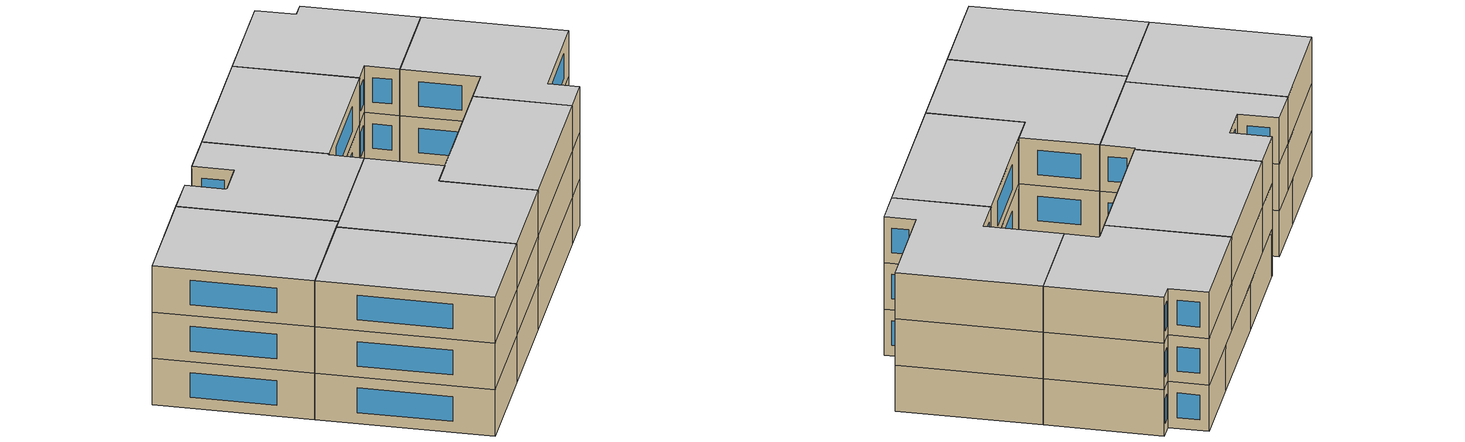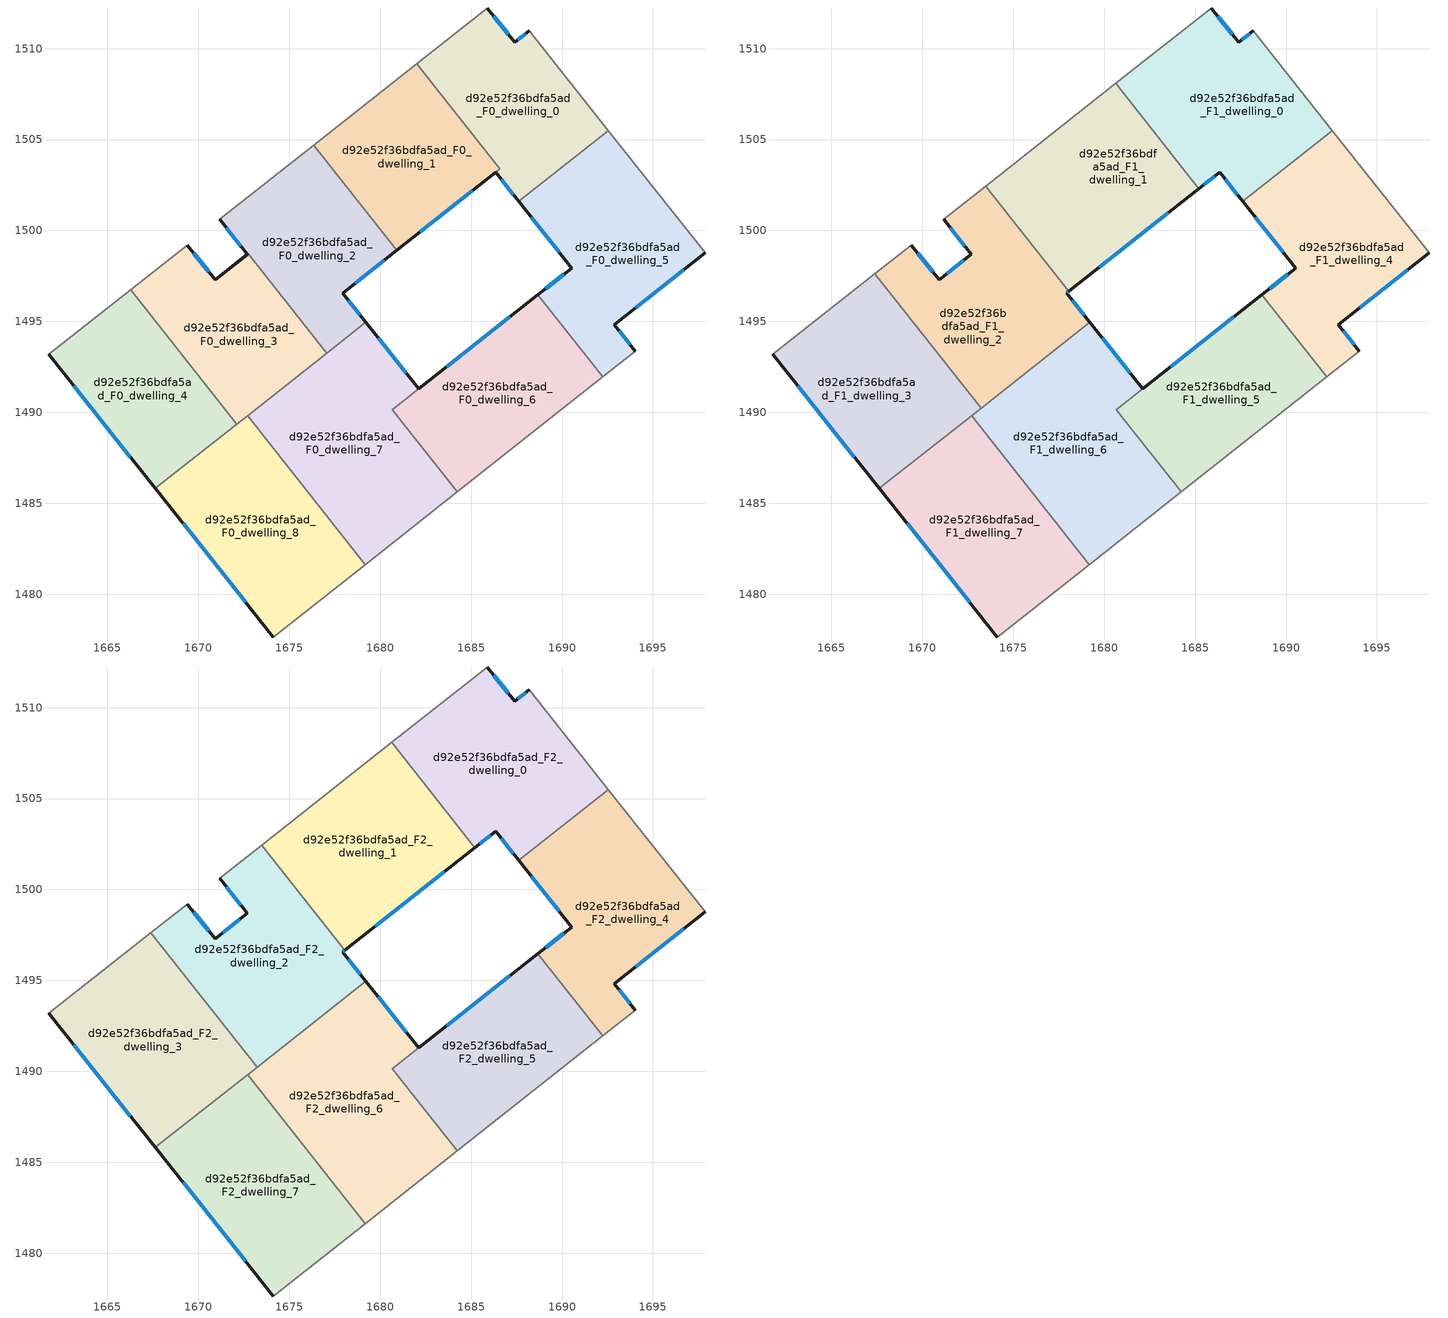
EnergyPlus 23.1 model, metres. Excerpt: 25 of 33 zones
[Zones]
d92e52f36bdfa5ad_F0_dwelling_0
 floor ground (EU_floor_Construction): 1688.19,1510.97 1692.55,1505.48 1687.62,1501.59 1686.34,1503.2 1686.58,1503.39 1682.01,1509.17 1685.89,1512.23 1687.39,1510.34 z0
 wall outside (EU_wall_Construction): 1688.19,1510.97 1687.39,1510.34 1685.89,1512.23 / 1686.34,1503.2 1687.62,1501.59 z0:3
 wall adiabatic (EU_wall_Construction): 1685.89,1512.23 1682.01,1509.17 / 1692.55,1505.48 1688.19,1510.97 z0:3
 wall to d92e52f36bdfa5ad_F0_dwelling_5 (EU_wall_Construction): 1687.62,1501.59 1692.55,1505.48 z0:3
 wall to d92e52f36bdfa5ad_F0_dwelling_1 (EU_wall_Construction): 1682.01,1509.17 1686.58,1503.39 1686.34,1503.2 z0:3
 window (EU_Window_Construction): 1687.04,1510.78 1686.24,1511.79 / 1688,1510.83 1687.57,1510.49 / 1686.64,1502.82 1687.32,1501.97 z0.7:2.3
d92e52f36bdfa5ad_F0_dwelling_1
 floor ground (EU_floor_Construction): 1682.01,1509.17 1686.58,1503.39 1680.91,1498.91 1676.34,1504.7 z0
 wall outside (EU_wall_Construction): 1680.91,1498.91 1686.34,1503.2 z0:3
 wall to d92e52f36bdfa5ad_F0_dwelling_2 (EU_wall_Construction): 1676.34,1504.7 1680.91,1498.91 z0:3
 wall adiabatic (EU_wall_Construction): 1682.01,1509.17 1676.34,1504.7 z0:3
 window (EU_Window_Construction): 1682.19,1499.92 1685.07,1502.19 z0.7:2.3
d92e52f36bdfa5ad_F0_dwelling_2
 floor ground (EU_floor_Construction): 1676.34,1504.7 1680.91,1498.91 1677.93,1496.55 1679.21,1494.95 1677.05,1493.25 1672.74,1498.71 1672.69,1498.68 1671.17,1500.61 1671.21,1500.65 z0
 wall outside (EU_wall_Construction): 1671.17,1500.61 1672.7,1498.68 / 1679.21,1494.95 1677.93,1496.55 1680.91,1498.91 z0:3
 wall adiabatic (EU_wall_Construction): 1676.34,1504.7 1671.21,1500.65 1671.17,1500.61 z0:3
 wall to d92e52f36bdfa5ad_F0_dwelling_3 (EU_wall_Construction): 1672.7,1498.68 1672.74,1498.71 1677.05,1493.25 z0:3
 wall to d92e52f36bdfa5ad_F0_dwelling_7 (EU_wall_Construction): 1677.05,1493.25 1679.21,1494.95 z0:3
 window (EU_Window_Construction): 1671.53,1500.16 1672.34,1499.14 / 1678.63,1497.1 1680.21,1498.35 / 1678.91,1495.33 1678.23,1496.17 z0.7:2.3
d92e52f36bdfa5ad_F0_dwelling_3
 floor ground (EU_floor_Construction): 1672.74,1498.71 1677.05,1493.25 1672.1,1489.34 1666.27,1496.73 1669.39,1499.2 1670.92,1497.28 1672.7,1498.68 z0
 wall outside (EU_wall_Construction): 1670.92,1497.28 1669.39,1499.2 z0:3; 1672.7,1498.68,3 1672.7,1498.68,2.73 1672.7,1498.68,0 1670.92,1497.28,0 1670.92,1497.28,3
 wall adiabatic (EU_wall_Construction): 1669.39,1499.2 1666.27,1496.73 z0:3
 wall to d92e52f36bdfa5ad_F0_dwelling_4 (EU_wall_Construction): 1666.27,1496.73 1672.1,1489.34 z0:3
 wall to d92e52f36bdfa5ad_F0_dwelling_8 (EU_wall_Construction): 1672.1,1489.34 1672.71,1489.82 z0:3
 wall to d92e52f36bdfa5ad_F0_dwelling_7 (EU_wall_Construction): 1672.71,1489.82 1677.05,1493.25 z0:3
 window (EU_Window_Construction): 1670.56,1497.73 1669.75,1498.75 z0.7:2.3
d92e52f36bdfa5ad_F0_dwelling_4
 floor ground (EU_floor_Construction): 1666.27,1496.73 1672.1,1489.34 1667.63,1485.81 1661.77,1493.18 z0
 wall outside (EU_wall_Construction): 1661.77,1493.18 1667.63,1485.81 z0:3
 wall adiabatic (EU_wall_Construction): 1666.27,1496.73 1661.77,1493.18 z0:3
 wall to d92e52f36bdfa5ad_F0_dwelling_8 (EU_wall_Construction): 1667.63,1485.81 1672.1,1489.34 z0:3
 window (EU_Window_Construction): 1663.15,1491.45 1666.26,1487.54 z0.7:2.3
d92e52f36bdfa5ad_F0_dwelling_5
 floor ground (EU_floor_Construction): 1692.55,1505.48 1697.88,1498.78 1692.87,1494.82 1694.03,1493.36 1692.24,1491.94 1688.67,1496.46 1690.53,1497.93 1687.62,1501.59 z0
 wall outside (EU_wall_Construction): 1687.62,1501.59 1690.53,1497.93 1688.67,1496.46 / 1694.03,1493.36 1692.87,1494.82 1697.88,1498.78 z0:3
 wall to d92e52f36bdfa5ad_F0_dwelling_6 (EU_wall_Construction): 1688.67,1496.46 1692.24,1491.94 z0:3
 wall adiabatic (EU_wall_Construction): 1697.88,1498.78 1692.55,1505.48 / 1692.24,1491.94 1694.03,1493.36 z0:3
 window (EU_Window_Construction): 1690.09,1497.58 1689.11,1496.8 / 1688.3,1500.73 1689.85,1498.79 / 1694.05,1495.75 1696.7,1497.85 / 1693.76,1493.7 1693.14,1494.48 z0.7:2.3
d92e52f36bdfa5ad_F0_dwelling_6
 floor ground (EU_floor_Construction): 1688.67,1496.46 1692.24,1491.94 1684.24,1485.62 1680.67,1490.14 z0
 wall outside (EU_wall_Construction): 1688.67,1496.46 1682.12,1491.29 z0:3
 wall adiabatic (EU_wall_Construction): 1684.24,1485.62 1692.24,1491.94 z0:3
 wall to d92e52f36bdfa5ad_F0_dwelling_7 (EU_wall_Construction): 1682.12,1491.29 1680.67,1490.14 1684.24,1485.62 z0:3
 window (EU_Window_Construction): 1687.13,1495.25 1683.66,1492.5 z0.7:2.3
d92e52f36bdfa5ad_F0_dwelling_7
 floor ground (EU_floor_Construction): 1682.12,1491.29 1680.67,1490.14 1684.24,1485.62 1679.17,1481.63 1672.71,1489.82 1679.21,1494.95 z0
 wall outside (EU_wall_Construction): 1682.12,1491.29 1679.21,1494.95 z0:3
 wall adiabatic (EU_wall_Construction): 1679.17,1481.63 1684.24,1485.62 z0:3
 wall to d92e52f36bdfa5ad_F0_dwelling_8 (EU_wall_Construction): 1672.71,1489.82 1679.17,1481.63 z0:3
 window (EU_Window_Construction): 1681.44,1492.15 1679.89,1494.09 z0.7:2.3
d92e52f36bdfa5ad_F0_dwelling_8
 floor ground (EU_floor_Construction): 1672.71,1489.82 1679.17,1481.63 1674.13,1477.64 1667.63,1485.81 z0
 wall outside (EU_wall_Construction): 1667.63,1485.81 1674.13,1477.64 z0:3
 wall adiabatic (EU_wall_Construction): 1674.13,1477.64 1679.17,1481.63 z0:3
 window (EU_Window_Construction): 1669.16,1483.89 1672.6,1479.56 z0.7:2.3
d92e52f36bdfa5ad_F1_dwelling_0
 floor to d92e52f36bdfa5ad_F0_dwelling_0 (EU_floor_Construction): 1688.19,1510.97 1692.55,1505.48 1687.62,1501.59 1686.34,1503.2 1686.58,1503.39 1682.01,1509.17 1685.89,1512.23 1687.39,1510.34 z3
 floor to d92e52f36bdfa5ad_F0_dwelling_1 (EU_floor_Construction): 1682.01,1509.17 1686.58,1503.39 1685.21,1502.3 1680.64,1508.09 z3
 wall outside (EU_wall_Construction): 1685.21,1502.3 1686.34,1503.2 1687.62,1501.59 / 1688.19,1510.97 1687.39,1510.34 1685.89,1512.23 z3:6
 wall adiabatic (EU_wall_Construction): 1692.55,1505.48 1688.19,1510.97 / 1685.89,1512.23 1680.64,1508.09 z3:6
 wall to d92e52f36bdfa5ad_F1_dwelling_4 (EU_wall_Construction): 1687.62,1501.59 1692.55,1505.48 z3:6
 wall to d92e52f36bdfa5ad_F1_dwelling_1 (EU_wall_Construction): 1680.64,1508.09 1685.21,1502.3 z3:6
 window (EU_Window_Construction): 1686.64,1502.82 1687.32,1501.97 / 1685.47,1502.52 1686.08,1502.99 / 1687.04,1510.78 1686.24,1511.79 / 1688,1510.83 1687.57,1510.49 z3.7:5.3
d92e52f36bdfa5ad_F1_dwelling_1
 floor to d92e52f36bdfa5ad_F0_dwelling_1 (EU_floor_Construction): 1680.64,1508.09 1685.21,1502.3 1680.91,1498.91 1676.34,1504.7 z3
 floor to d92e52f36bdfa5ad_F0_dwelling_2 (EU_floor_Construction): 1676.34,1504.7 1680.91,1498.91 1678.05,1496.64 1673.48,1502.43 z3
 wall outside (EU_wall_Construction): 1678.05,1496.64 1685.21,1502.3 z3:6
 wall to d92e52f36bdfa5ad_F1_dwelling_2 (EU_wall_Construction): 1673.48,1502.43 1678.05,1496.64 z3:6
 wall adiabatic (EU_wall_Construction): 1680.64,1508.09 1673.48,1502.43 z3:6
 window (EU_Window_Construction): 1679.73,1497.97 1683.53,1500.98 z3.7:5.3
d92e52f36bdfa5ad_F1_dwelling_2
 floor to d92e52f36bdfa5ad_F0_dwelling_2 (EU_floor_Construction): 1673.48,1502.43 1678.05,1496.64 1677.93,1496.55 1679.21,1494.95 1677.05,1493.25 1672.74,1498.71 1672.7,1498.68 1671.17,1500.61 z3
 floor to d92e52f36bdfa5ad_F0_dwelling_3 (EU_floor_Construction): 1672.74,1498.71 1677.05,1493.25 1673.23,1490.23 1667.39,1497.62 1669.39,1499.2 1670.92,1497.28 1672.7,1498.68 z3
 wall outside (EU_wall_Construction): 1679.21,1494.95 1677.93,1496.55 1678.05,1496.64 / 1671.17,1500.61 1672.7,1498.68 1670.92,1497.28 1669.39,1499.2 z3:6
 wall to d92e52f36bdfa5ad_F1_dwelling_3 (EU_wall_Construction): 1667.39,1497.62 1673.23,1490.23 z3:6
 wall adiabatic (EU_wall_Construction): 1669.39,1499.2 1667.39,1497.62 / 1673.48,1502.43 1671.17,1500.61 z3:6
 wall to d92e52f36bdfa5ad_F1_dwelling_6 (EU_wall_Construction): 1673.23,1490.23 1679.21,1494.95 z3:6
 window (EU_Window_Construction): 1677.96,1496.57 1678.02,1496.62 / 1678.91,1495.33 1678.23,1496.17 / 1670.56,1497.73 1669.75,1498.75 / 1672.28,1498.35 1671.34,1497.61 / 1671.53,1500.16 1672.34,1499.14 z3.7:5.3
d92e52f36bdfa5ad_F1_dwelling_3
 floor to d92e52f36bdfa5ad_F0_dwelling_3 (EU_floor_Construction): 1667.39,1497.62 1673.23,1490.23 1672.1,1489.34 1666.27,1496.73 z3
 floor to d92e52f36bdfa5ad_F0_dwelling_4 (EU_floor_Construction): 1666.27,1496.73 1672.1,1489.34 1667.63,1485.81 1661.77,1493.18 z3
 wall outside (EU_wall_Construction): 1661.77,1493.18 1667.63,1485.81 z3:6
 wall adiabatic (EU_wall_Construction): 1667.39,1497.62 1661.77,1493.18 z3:6
 wall to d92e52f36bdfa5ad_F1_dwelling_7 (EU_wall_Construction): 1667.63,1485.81 1672.71,1489.82 z3:6
 wall to d92e52f36bdfa5ad_F1_dwelling_6 (EU_wall_Construction): 1672.71,1489.82 1673.23,1490.23 z3:6
 window (EU_Window_Construction): 1663.15,1491.45 1666.26,1487.54 z3.7:5.3
d92e52f36bdfa5ad_F1_dwelling_4
 floor to d92e52f36bdfa5ad_F0_dwelling_5 (EU_floor_Construction): 1692.55,1505.48 1697.88,1498.78 1692.87,1494.82 1694.03,1493.36 1692.24,1491.94 1688.67,1496.46 1690.53,1497.93 1687.62,1501.59 z3
 wall outside (EU_wall_Construction): 1687.62,1501.59 1690.53,1497.93 1688.67,1496.46 / 1694.03,1493.36 1692.87,1494.82 1697.88,1498.78 z3:6
 wall to d92e52f36bdfa5ad_F1_dwelling_5 (EU_wall_Construction): 1688.67,1496.46 1692.24,1491.94 z3:6
 wall adiabatic (EU_wall_Construction): 1697.88,1498.78 1692.55,1505.48 / 1692.24,1491.94 1694.03,1493.36 z3:6
 window (EU_Window_Construction): 1690.09,1497.58 1689.11,1496.8 / 1688.3,1500.73 1689.85,1498.79 / 1694.05,1495.75 1696.7,1497.85 / 1693.76,1493.7 1693.14,1494.48 z3.7:5.3
d92e52f36bdfa5ad_F1_dwelling_5
 floor to d92e52f36bdfa5ad_F0_dwelling_6 (EU_floor_Construction): 1688.67,1496.46 1692.24,1491.94 1684.24,1485.62 1680.67,1490.14 z3
 wall outside (EU_wall_Construction): 1688.67,1496.46 1682.12,1491.29 z3:6
 wall adiabatic (EU_wall_Construction): 1684.24,1485.62 1692.24,1491.94 z3:6
 wall to d92e52f36bdfa5ad_F1_dwelling_6 (EU_wall_Construction): 1682.12,1491.29 1680.67,1490.14 1684.24,1485.62 z3:6
 window (EU_Window_Construction): 1687.13,1495.25 1683.66,1492.5 z3.7:5.3
d92e52f36bdfa5ad_F1_dwelling_6
 floor to d92e52f36bdfa5ad_F0_dwelling_7 (EU_floor_Construction): 1682.12,1491.29 1680.67,1490.14 1684.24,1485.62 1679.17,1481.63 1672.71,1489.82 1679.21,1494.95 z3
 wall outside (EU_wall_Construction): 1682.12,1491.29 1679.21,1494.95 z3:6
 wall adiabatic (EU_wall_Construction): 1679.17,1481.63 1684.24,1485.62 z3:6
 wall to d92e52f36bdfa5ad_F1_dwelling_7 (EU_wall_Construction): 1672.71,1489.82 1679.17,1481.63 z3:6
 window (EU_Window_Construction): 1681.44,1492.15 1679.89,1494.09 z3.7:5.3
d92e52f36bdfa5ad_F1_dwelling_7
 floor to d92e52f36bdfa5ad_F0_dwelling_8 (EU_floor_Construction): 1672.71,1489.82 1679.17,1481.63 1674.13,1477.64 1667.63,1485.81 z3
 wall outside (EU_wall_Construction): 1667.63,1485.81 1674.13,1477.64 z3:6
 wall adiabatic (EU_wall_Construction): 1674.13,1477.64 1679.17,1481.63 z3:6
 window (EU_Window_Construction): 1669.16,1483.89 1672.6,1479.56 z3.7:5.3
d92e52f36bdfa5ad_F2_dwelling_0
 floor to d92e52f36bdfa5ad_F1_dwelling_0 (EU_floor_Construction): 1688.19,1510.97 1692.55,1505.48 1687.62,1501.59 1686.34,1503.2 1685.21,1502.3 1680.64,1508.09 1685.89,1512.23 1687.39,1510.34 z6
 wall outside (EU_wall_Construction): 1685.21,1502.3 1686.34,1503.2 1687.62,1501.59 / 1688.19,1510.97 1687.39,1510.34 1685.89,1512.23 z6:9
 wall adiabatic (EU_wall_Construction): 1692.55,1505.48 1688.19,1510.97 / 1685.89,1512.23 1680.64,1508.09 z6:9
 wall to d92e52f36bdfa5ad_F2_dwelling_4 (EU_wall_Construction): 1687.62,1501.59 1692.55,1505.48 z6:9
 wall to d92e52f36bdfa5ad_F2_dwelling_1 (EU_wall_Construction): 1680.64,1508.09 1685.21,1502.3 z6:9
 window (EU_Window_Construction): 1686.64,1502.82 1687.32,1501.97 / 1685.47,1502.52 1686.08,1502.99 / 1687.04,1510.78 1686.24,1511.79 / 1688,1510.83 1687.57,1510.49 z6.7:8.3
 ceiling to d92e52f36bdfa5ad_F3_dwelling_0 (EU_floor_Construction): 1692.55,1505.48 1688.19,1510.97 1687.39,1510.34 1685.89,1512.23 1680.64,1508.09 1685.21,1502.3 1686.34,1503.2 1687.62,1501.59 z9
d92e52f36bdfa5ad_F2_dwelling_1
 floor to d92e52f36bdfa5ad_F1_dwelling_1 (EU_floor_Construction): 1680.64,1508.09 1685.21,1502.3 1678.05,1496.64 1673.48,1502.43 z6
 wall outside (EU_wall_Construction): 1678.05,1496.64 1685.21,1502.3 z6:9
 wall to d92e52f36bdfa5ad_F2_dwelling_2 (EU_wall_Construction): 1673.48,1502.43 1678.05,1496.64 z6:9
 wall adiabatic (EU_wall_Construction): 1680.64,1508.09 1673.48,1502.43 z6:9
 window (EU_Window_Construction): 1679.73,1497.97 1683.53,1500.98 z6.7:8.3
 ceiling to d92e52f36bdfa5ad_F3_dwelling_1 (EU_floor_Construction): 1685.21,1502.3 1680.64,1508.09 1673.48,1502.43 1678.05,1496.64 z9
d92e52f36bdfa5ad_F2_dwelling_2
 floor to d92e52f36bdfa5ad_F1_dwelling_2 (EU_floor_Construction): 1673.48,1502.43 1678.05,1496.64 1677.93,1496.55 1679.21,1494.95 1673.23,1490.23 1667.39,1497.62 1669.39,1499.2 1670.92,1497.28 1672.7,1498.68 1671.17,1500.61 z6
 wall outside (EU_wall_Construction): 1679.21,1494.95 1677.93,1496.55 1678.05,1496.64 / 1671.17,1500.61 1672.7,1498.68 1670.92,1497.28 1669.39,1499.2 z6:9
 wall to d92e52f36bdfa5ad_F2_dwelling_3 (EU_wall_Construction): 1667.39,1497.62 1673.23,1490.23 z6:9
 wall adiabatic (EU_wall_Construction): 1669.39,1499.2 1667.39,1497.62 / 1673.48,1502.43 1671.17,1500.61 z6:9
 wall to d92e52f36bdfa5ad_F2_dwelling_6 (EU_wall_Construction): 1673.23,1490.23 1679.21,1494.95 z6:9
 window (EU_Window_Construction): 1677.96,1496.57 1678.02,1496.62 / 1678.91,1495.33 1678.23,1496.17 / 1670.56,1497.73 1669.75,1498.75 / 1672.28,1498.35 1671.34,1497.61 / 1671.53,1500.16 1672.34,1499.14 z6.7:8.3
 ceiling to d92e52f36bdfa5ad_F3_dwelling_2 (EU_floor_Construction): 1679.21,1494.95 1677.93,1496.55 1678.05,1496.64 1673.48,1502.43 1671.17,1500.61 1672.7,1498.68 1670.92,1497.28 1669.39,1499.2 1667.39,1497.62 1673.23,1490.23 z9
d92e52f36bdfa5ad_F2_dwelling_3
 floor to d92e52f36bdfa5ad_F1_dwelling_3 (EU_floor_Construction): 1667.39,1497.62 1673.23,1490.23 1667.63,1485.81 1661.77,1493.18 z6
 wall outside (EU_wall_Construction): 1661.77,1493.18 1667.63,1485.81 z6:9
 wall adiabatic (EU_wall_Construction): 1667.39,1497.62 1661.77,1493.18 z6:9
 wall to d92e52f36bdfa5ad_F2_dwelling_7 (EU_wall_Construction): 1667.63,1485.81 1672.71,1489.82 z6:9
 wall to d92e52f36bdfa5ad_F2_dwelling_6 (EU_wall_Construction): 1672.71,1489.82 1673.23,1490.23 z6:9
 window (EU_Window_Construction): 1663.15,1491.45 1666.26,1487.54 z6.7:8.3
 ceiling to d92e52f36bdfa5ad_F3_dwelling_3 (EU_floor_Construction): 1673.23,1490.23 1667.39,1497.62 1661.77,1493.18 1667.63,1485.81 z9
d92e52f36bdfa5ad_F2_dwelling_4
 floor to d92e52f36bdfa5ad_F1_dwelling_4 (EU_floor_Construction): 1692.55,1505.48 1697.88,1498.78 1692.87,1494.82 1694.03,1493.36 1692.24,1491.94 1688.67,1496.46 1690.53,1497.93 1687.62,1501.59 z6
 wall outside (EU_wall_Construction): 1687.62,1501.59 1690.53,1497.93 1688.67,1496.46 / 1694.03,1493.36 1692.87,1494.82 1697.88,1498.78 z6:9
 wall to d92e52f36bdfa5ad_F2_dwelling_5 (EU_wall_Construction): 1688.67,1496.46 1692.24,1491.94 z6:9
 wall adiabatic (EU_wall_Construction): 1697.88,1498.78 1692.55,1505.48 / 1692.24,1491.94 1694.03,1493.36 z6:9
 window (EU_Window_Construction): 1690.09,1497.58 1689.11,1496.8 / 1688.3,1500.73 1689.85,1498.79 / 1694.05,1495.75 1696.7,1497.85 / 1693.76,1493.7 1693.14,1494.48 z6.7:8.3
 ceiling to d92e52f36bdfa5ad_F3_dwelling_4 (EU_floor_Construction): 1694.03,1493.36 1692.87,1494.82 1697.88,1498.78 1692.55,1505.48 1687.62,1501.59 1690.53,1497.93 1688.67,1496.46 1692.24,1491.94 z9
d92e52f36bdfa5ad_F2_dwelling_5
 floor to d92e52f36bdfa5ad_F1_dwelling_5 (EU_floor_Construction): 1688.67,1496.46 1692.24,1491.94 1684.24,1485.62 1680.67,1490.14 z6
 wall outside (EU_wall_Construction): 1688.67,1496.46 1682.12,1491.29 z6:9
 wall adiabatic (EU_wall_Construction): 1684.24,1485.62 1692.24,1491.94 z6:9
 wall to d92e52f36bdfa5ad_F2_dwelling_6 (EU_wall_Construction): 1682.12,1491.29 1680.67,1490.14 1684.24,1485.62 z6:9
 window (EU_Window_Construction): 1687.13,1495.25 1683.66,1492.5 z6.7:8.3
 ceiling to d92e52f36bdfa5ad_F3_dwelling_5 (EU_floor_Construction): 1692.24,1491.94 1688.67,1496.46 1680.67,1490.14 1684.24,1485.62 z9
d92e52f36bdfa5ad_F2_dwelling_6
 floor to d92e52f36bdfa5ad_F1_dwelling_6 (EU_floor_Construction): 1682.12,1491.29 1680.67,1490.14 1684.24,1485.62 1679.17,1481.63 1672.71,1489.82 1679.21,1494.95 z6
 wall outside (EU_wall_Construction): 1682.12,1491.29 1679.21,1494.95 z6:9
 wall adiabatic (EU_wall_Construction): 1679.17,1481.63 1684.24,1485.62 z6:9
 wall to d92e52f36bdfa5ad_F2_dwelling_7 (EU_wall_Construction): 1672.71,1489.82 1679.17,1481.63 z6:9
 window (EU_Window_Construction): 1681.44,1492.15 1679.89,1494.09 z6.7:8.3
 ceiling to d92e52f36bdfa5ad_F3_dwelling_6 (EU_floor_Construction): 1684.24,1485.62 1680.67,1490.14 1682.12,1491.29 1679.21,1494.95 1672.71,1489.82 1679.17,1481.63 z9
d92e52f36bdfa5ad_F2_dwelling_7
 floor to d92e52f36bdfa5ad_F1_dwelling_7 (EU_floor_Construction): 1672.71,1489.82 1679.17,1481.63 1674.13,1477.64 1667.63,1485.81 z6
 wall outside (EU_wall_Construction): 1667.63,1485.81 1674.13,1477.64 z6:9
 wall adiabatic (EU_wall_Construction): 1674.13,1477.64 1679.17,1481.63 z6:9
 window (EU_Window_Construction): 1669.16,1483.89 1672.6,1479.56 z6.7:8.3
 ceiling to d92e52f36bdfa5ad_F3_dwelling_7 (EU_floor_Construction): 1679.17,1481.63 1672.71,1489.82 1667.63,1485.81 1674.13,1477.64 z9
[Building]
EU S2 Campaign: North Axis=0; Terrain=City; Solar Distribution=FullExterior
[Site:Location]
Budapest.Ferenc.Liszt.Intl.AP: Latitude=47.437; Longitude=19.256; Time Zone=1; Elevation=185
[SizingPeriod:WeatherFileDays]
AnnualSizingPeriod: Begin Month=1; Begin Day of Month=1; End Month=12; End Day of Month=31; Day of Week for Start Day=Monday; Use Weather File Daylight Saving Period=No; Use Weather File Rain and Snow Indicators=No
[MATERIAL]
EU_InternalMass_Material: Roughness=MediumRough; Thickness=0.1; Conductivity=1; Density=1800; Specific Heat=900; Thermal Absorptance=0.9; Solar Absorptance=0.7; Visible Absorptance=0.7
[MATERIAL:NOMASS] Roughness=MediumRough; Thermal Absorptance=0.9; Solar Absorptance=0.7; Visible Absorptance=0.7
Name | Thermal Resistance
EU_wall_NoMass | 0.832559
EU_floor_NoMass | 0.872794
[WINDOWMATERIAL:SIMPLEGLAZINGSYSTEM]
EU_Window_SimpleGlazing: UFactor=2.79869; Solar Heat Gain Coefficient=0.75; Visible Transmittance=0.75
[CONSTRUCTION]
EU_wall_Construction: EU_wall_NoMass
EU_floor_Construction: EU_floor_NoMass
EU_Window_Construction: EU_Window_SimpleGlazing
EU_InternalMass_Construction: EU_InternalMass_Material
[ZONE] Type=1; Multiplier=1; Ceiling Height=autocalculate; Floor Area=autocalculate; Part of Total Floor Area=Yes
Name | Volume
d92e52f36bdfa5ad_F0_dwelling_0 | 163.317
d92e52f36bdfa5ad_F1_dwelling_0; d92e52f36bdfa5ad_F2_dwelling_0 | 201.892
d92e52f36bdfa5ad_F0_dwelling_1 | 159.631
d92e52f36bdfa5ad_F1_dwelling_1; d92e52f36bdfa5ad_F2_dwelling_1 | 201.862
d92e52f36bdfa5ad_F0_dwelling_2 | 162.04
d92e52f36bdfa5ad_F1_dwelling_2; d92e52f36bdfa5ad_F2_dwelling_2 | 201.869
d92e52f36bdfa5ad_F0_dwelling_3 | 160.937
d92e52f36bdfa5ad_F1_dwelling_3; d92e52f36bdfa5ad_F2_dwelling_3 | 201.888
d92e52f36bdfa5ad_F0_dwelling_4 | 161.511
d92e52f36bdfa5ad_F1_dwelling_4; d92e52f36bdfa5ad_F2_dwelling_4; d92e52f36bdfa5ad_F0_dwelling_5 | 201.87
d92e52f36bdfa5ad_F1_dwelling_5; d92e52f36bdfa5ad_F2_dwelling_5; d92e52f36bdfa5ad_F0_dwelling_6 | 176.045
d92e52f36bdfa5ad_F1_dwelling_6; d92e52f36bdfa5ad_F2_dwelling_6; d92e52f36bdfa5ad_F0_dwelling_7 | 227.717
d92e52f36bdfa5ad_F1_dwelling_7; d92e52f36bdfa5ad_F2_dwelling_7; d92e52f36bdfa5ad_F0_dwelling_8 | 201.894
[INTERNALMASS] Construction=EU_InternalMass_Construction
Name | Zone or ZoneList | Surface Area
d92e52f36bdfa5ad_F0_dwelling_0_EU_InternalMass | d92e52f36bdfa5ad_F0_dwelling_0 | 54.4384
d92e52f36bdfa5ad_F0_dwelling_1_EU_InternalMass | d92e52f36bdfa5ad_F0_dwelling_1 | 53.2277
d92e52f36bdfa5ad_F0_dwelling_2_EU_InternalMass | d92e52f36bdfa5ad_F0_dwelling_2 | 54.0072
d92e52f36bdfa5ad_F0_dwelling_3_EU_InternalMass | d92e52f36bdfa5ad_F0_dwelling_3 | 53.6517
d92e52f36bdfa5ad_F0_dwelling_4_EU_InternalMass | d92e52f36bdfa5ad_F0_dwelling_4 | 53.8369
d92e52f36bdfa5ad_F0_dwelling_5_EU_InternalMass | d92e52f36bdfa5ad_F0_dwelling_5 | 67.2903
d92e52f36bdfa5ad_F0_dwelling_6_EU_InternalMass | d92e52f36bdfa5ad_F0_dwelling_6 | 58.6791
d92e52f36bdfa5ad_F0_dwelling_7_EU_InternalMass | d92e52f36bdfa5ad_F0_dwelling_7 | 75.9038
d92e52f36bdfa5ad_F0_dwelling_8_EU_InternalMass | d92e52f36bdfa5ad_F0_dwelling_8 | 67.2976
d92e52f36bdfa5ad_F1_dwelling_0_EU_InternalMass | d92e52f36bdfa5ad_F1_dwelling_0 | 67.2972
d92e52f36bdfa5ad_F1_dwelling_1_EU_InternalMass | d92e52f36bdfa5ad_F1_dwelling_1 | 67.2876
d92e52f36bdfa5ad_F1_dwelling_2_EU_InternalMass | d92e52f36bdfa5ad_F1_dwelling_2 | 67.2895
d92e52f36bdfa5ad_F1_dwelling_3_EU_InternalMass | d92e52f36bdfa5ad_F1_dwelling_3 | 67.296
d92e52f36bdfa5ad_F1_dwelling_4_EU_InternalMass | d92e52f36bdfa5ad_F1_dwelling_4 | 67.2903
d92e52f36bdfa5ad_F1_dwelling_5_EU_InternalMass | d92e52f36bdfa5ad_F1_dwelling_5 | 58.6791
d92e52f36bdfa5ad_F1_dwelling_6_EU_InternalMass | d92e52f36bdfa5ad_F1_dwelling_6 | 75.9038
d92e52f36bdfa5ad_F1_dwelling_7_EU_InternalMass | d92e52f36bdfa5ad_F1_dwelling_7 | 67.2976
d92e52f36bdfa5ad_F2_dwelling_0_EU_InternalMass | d92e52f36bdfa5ad_F2_dwelling_0 | 67.2972
d92e52f36bdfa5ad_F2_dwelling_1_EU_InternalMass | d92e52f36bdfa5ad_F2_dwelling_1 | 67.2876
d92e52f36bdfa5ad_F2_dwelling_2_EU_InternalMass | d92e52f36bdfa5ad_F2_dwelling_2 | 67.2895
d92e52f36bdfa5ad_F2_dwelling_3_EU_InternalMass | d92e52f36bdfa5ad_F2_dwelling_3 | 67.296
d92e52f36bdfa5ad_F2_dwelling_4_EU_InternalMass | d92e52f36bdfa5ad_F2_dwelling_4 | 67.2903
d92e52f36bdfa5ad_F2_dwelling_5_EU_InternalMass | d92e52f36bdfa5ad_F2_dwelling_5 | 58.6791
d92e52f36bdfa5ad_F2_dwelling_6_EU_InternalMass | d92e52f36bdfa5ad_F2_dwelling_6 | 75.9038
d92e52f36bdfa5ad_F2_dwelling_7_EU_InternalMass | d92e52f36bdfa5ad_F2_dwelling_7 | 67.2976
[OTHEREQUIPMENT] Fuel Type=Electricity; Design Level Calculation Method=Watts/Area; Power per Zone Floor Area=1; Fraction Latent=0; Fraction Radiant=0; Fraction Lost=0; Carbon Dioxide Generation Rate=0; EndUse Subcategory=EU_Step8_InternalGains
Name | Zone or ZoneList or Space or SpaceList | Schedule
EU_Step8_InternalGain_d92e52f36bdfa5ad_F0_dwelling_0_f000 | d92e52f36bdfa5ad_F0_dwelling_0 | EU_Step8_GainSchedule_d92e52f36bdfa5ad_F0_dwelling_0_f000
EU_Step8_InternalGain_d92e52f36bdfa5ad_F0_dwelling_1_f000 | d92e52f36bdfa5ad_F0_dwelling_1 | EU_Step8_GainSchedule_d92e52f36bdfa5ad_F0_dwelling_1_f000
EU_Step8_InternalGain_d92e52f36bdfa5ad_F0_dwelling_2_f000 | d92e52f36bdfa5ad_F0_dwelling_2 | EU_Step8_GainSchedule_d92e52f36bdfa5ad_F0_dwelling_2_f000
EU_Step8_InternalGain_d92e52f36bdfa5ad_F0_dwelling_3_f000 | d92e52f36bdfa5ad_F0_dwelling_3 | EU_Step8_GainSchedule_d92e52f36bdfa5ad_F0_dwelling_3_f000
EU_Step8_InternalGain_d92e52f36bdfa5ad_F0_dwelling_4_f000 | d92e52f36bdfa5ad_F0_dwelling_4 | EU_Step8_GainSchedule_d92e52f36bdfa5ad_F0_dwelling_4_f000
EU_Step8_InternalGain_d92e52f36bdfa5ad_F0_dwelling_5_f000 | d92e52f36bdfa5ad_F0_dwelling_5 | EU_Step8_GainSchedule_d92e52f36bdfa5ad_F0_dwelling_5_f000
EU_Step8_InternalGain_d92e52f36bdfa5ad_F0_dwelling_6_f000 | d92e52f36bdfa5ad_F0_dwelling_6 | EU_Step8_GainSchedule_d92e52f36bdfa5ad_F0_dwelling_6_f000
EU_Step8_InternalGain_d92e52f36bdfa5ad_F0_dwelling_7_f000 | d92e52f36bdfa5ad_F0_dwelling_7 | EU_Step8_GainSchedule_d92e52f36bdfa5ad_F0_dwelling_7_f000
EU_Step8_InternalGain_d92e52f36bdfa5ad_F0_dwelling_8_f000 | d92e52f36bdfa5ad_F0_dwelling_8 | EU_Step8_GainSchedule_d92e52f36bdfa5ad_F0_dwelling_8_f000
EU_Step8_InternalGain_d92e52f36bdfa5ad_F1_dwelling_0_f000 | d92e52f36bdfa5ad_F1_dwelling_0 | EU_Step8_GainSchedule_d92e52f36bdfa5ad_F1_dwelling_0_f000
EU_Step8_InternalGain_d92e52f36bdfa5ad_F1_dwelling_1_f000 | d92e52f36bdfa5ad_F1_dwelling_1 | EU_Step8_GainSchedule_d92e52f36bdfa5ad_F1_dwelling_1_f000
EU_Step8_InternalGain_d92e52f36bdfa5ad_F1_dwelling_2_f000 | d92e52f36bdfa5ad_F1_dwelling_2 | EU_Step8_GainSchedule_d92e52f36bdfa5ad_F1_dwelling_2_f000
EU_Step8_InternalGain_d92e52f36bdfa5ad_F1_dwelling_3_f000 | d92e52f36bdfa5ad_F1_dwelling_3 | EU_Step8_GainSchedule_d92e52f36bdfa5ad_F1_dwelling_3_f000
EU_Step8_InternalGain_d92e52f36bdfa5ad_F1_dwelling_4_f000 | d92e52f36bdfa5ad_F1_dwelling_4 | EU_Step8_GainSchedule_d92e52f36bdfa5ad_F1_dwelling_4_f000
EU_Step8_InternalGain_d92e52f36bdfa5ad_F1_dwelling_5_f000 | d92e52f36bdfa5ad_F1_dwelling_5 | EU_Step8_GainSchedule_d92e52f36bdfa5ad_F1_dwelling_5_f000
EU_Step8_InternalGain_d92e52f36bdfa5ad_F1_dwelling_6_f000 | d92e52f36bdfa5ad_F1_dwelling_6 | EU_Step8_GainSchedule_d92e52f36bdfa5ad_F1_dwelling_6_f000
EU_Step8_InternalGain_d92e52f36bdfa5ad_F1_dwelling_7_f000 | d92e52f36bdfa5ad_F1_dwelling_7 | EU_Step8_GainSchedule_d92e52f36bdfa5ad_F1_dwelling_7_f000
EU_Step8_InternalGain_d92e52f36bdfa5ad_F2_dwelling_0_f000 | d92e52f36bdfa5ad_F2_dwelling_0 | EU_Step8_GainSchedule_d92e52f36bdfa5ad_F2_dwelling_0_f000
EU_Step8_InternalGain_d92e52f36bdfa5ad_F2_dwelling_1_f000 | d92e52f36bdfa5ad_F2_dwelling_1 | EU_Step8_GainSchedule_d92e52f36bdfa5ad_F2_dwelling_1_f000
EU_Step8_InternalGain_d92e52f36bdfa5ad_F2_dwelling_2_f000 | d92e52f36bdfa5ad_F2_dwelling_2 | EU_Step8_GainSchedule_d92e52f36bdfa5ad_F2_dwelling_2_f000
EU_Step8_InternalGain_d92e52f36bdfa5ad_F2_dwelling_3_f000 | d92e52f36bdfa5ad_F2_dwelling_3 | EU_Step8_GainSchedule_d92e52f36bdfa5ad_F2_dwelling_3_f000
EU_Step8_InternalGain_d92e52f36bdfa5ad_F2_dwelling_4_f000 | d92e52f36bdfa5ad_F2_dwelling_4 | EU_Step8_GainSchedule_d92e52f36bdfa5ad_F2_dwelling_4_f000
EU_Step8_InternalGain_d92e52f36bdfa5ad_F2_dwelling_5_f000 | d92e52f36bdfa5ad_F2_dwelling_5 | EU_Step8_GainSchedule_d92e52f36bdfa5ad_F2_dwelling_5_f000
EU_Step8_InternalGain_d92e52f36bdfa5ad_F2_dwelling_6_f000 | d92e52f36bdfa5ad_F2_dwelling_6 | EU_Step8_GainSchedule_d92e52f36bdfa5ad_F2_dwelling_6_f000
EU_Step8_InternalGain_d92e52f36bdfa5ad_F2_dwelling_7_f000 | d92e52f36bdfa5ad_F2_dwelling_7 | EU_Step8_GainSchedule_d92e52f36bdfa5ad_F2_dwelling_7_f000
[ZONEVENTILATION:DESIGNFLOWRATE] Schedule=EU_AlwaysOn; Design Flow Rate Calculation Method=AirChanges/Hour; Air Changes per Hour=0.475469; Ventilation Type=Natural; Fan Pressure Rise=0; Fan Total Efficiency=1; Constant Term Coefficient=1; Temperature Term Coefficient=0; Velocity Term Coefficient=0; Velocity Squared Term Coefficient=0; Minimum Indoor Temperature=-100; Maximum Indoor Temperature=100; Delta Temperature=-100; Minimum Outdoor Temperature=-100; Maximum Outdoor Temperature=100; Maximum Wind Speed=40
Name | Zone or ZoneList or Space or SpaceList
EU_ConstantAir_d92e52f36bdfa5ad_F0_dwelling_0 | d92e52f36bdfa5ad_F0_dwelling_0
EU_ConstantAir_d92e52f36bdfa5ad_F0_dwelling_1 | d92e52f36bdfa5ad_F0_dwelling_1
EU_ConstantAir_d92e52f36bdfa5ad_F0_dwelling_2 | d92e52f36bdfa5ad_F0_dwelling_2
EU_ConstantAir_d92e52f36bdfa5ad_F0_dwelling_3 | d92e52f36bdfa5ad_F0_dwelling_3
EU_ConstantAir_d92e52f36bdfa5ad_F0_dwelling_4 | d92e52f36bdfa5ad_F0_dwelling_4
EU_ConstantAir_d92e52f36bdfa5ad_F0_dwelling_5 | d92e52f36bdfa5ad_F0_dwelling_5
EU_ConstantAir_d92e52f36bdfa5ad_F0_dwelling_6 | d92e52f36bdfa5ad_F0_dwelling_6
EU_ConstantAir_d92e52f36bdfa5ad_F0_dwelling_7 | d92e52f36bdfa5ad_F0_dwelling_7
EU_ConstantAir_d92e52f36bdfa5ad_F0_dwelling_8 | d92e52f36bdfa5ad_F0_dwelling_8
EU_ConstantAir_d92e52f36bdfa5ad_F1_dwelling_0 | d92e52f36bdfa5ad_F1_dwelling_0
EU_ConstantAir_d92e52f36bdfa5ad_F1_dwelling_1 | d92e52f36bdfa5ad_F1_dwelling_1
EU_ConstantAir_d92e52f36bdfa5ad_F1_dwelling_2 | d92e52f36bdfa5ad_F1_dwelling_2
EU_ConstantAir_d92e52f36bdfa5ad_F1_dwelling_3 | d92e52f36bdfa5ad_F1_dwelling_3
EU_ConstantAir_d92e52f36bdfa5ad_F1_dwelling_4 | d92e52f36bdfa5ad_F1_dwelling_4
EU_ConstantAir_d92e52f36bdfa5ad_F1_dwelling_5 | d92e52f36bdfa5ad_F1_dwelling_5
EU_ConstantAir_d92e52f36bdfa5ad_F1_dwelling_6 | d92e52f36bdfa5ad_F1_dwelling_6
EU_ConstantAir_d92e52f36bdfa5ad_F1_dwelling_7 | d92e52f36bdfa5ad_F1_dwelling_7
EU_ConstantAir_d92e52f36bdfa5ad_F2_dwelling_0 | d92e52f36bdfa5ad_F2_dwelling_0
EU_ConstantAir_d92e52f36bdfa5ad_F2_dwelling_1 | d92e52f36bdfa5ad_F2_dwelling_1
EU_ConstantAir_d92e52f36bdfa5ad_F2_dwelling_2 | d92e52f36bdfa5ad_F2_dwelling_2
EU_ConstantAir_d92e52f36bdfa5ad_F2_dwelling_3 | d92e52f36bdfa5ad_F2_dwelling_3
EU_ConstantAir_d92e52f36bdfa5ad_F2_dwelling_4 | d92e52f36bdfa5ad_F2_dwelling_4
EU_ConstantAir_d92e52f36bdfa5ad_F2_dwelling_5 | d92e52f36bdfa5ad_F2_dwelling_5
EU_ConstantAir_d92e52f36bdfa5ad_F2_dwelling_6 | d92e52f36bdfa5ad_F2_dwelling_6
EU_ConstantAir_d92e52f36bdfa5ad_F2_dwelling_7 | d92e52f36bdfa5ad_F2_dwelling_7
[HVACTEMPLATE:THERMOSTAT] Constant Heating Setpoint=20; Constant Cooling Setpoint=50
EU_HeatOnly_d92e52f36bdfa5ad_F0_dwelling_0; EU_HeatOnly_d92e52f36bdfa5ad_F0_dwelling_1; EU_HeatOnly_d92e52f36bdfa5ad_F0_dwelling_2; EU_HeatOnly_d92e52f36bdfa5ad_F0_dwelling_3; EU_HeatOnly_d92e52f36bdfa5ad_F0_dwelling_4; EU_HeatOnly_d92e52f36bdfa5ad_F0_dwelling_5; EU_HeatOnly_d92e52f36bdfa5ad_F0_dwelling_6; EU_HeatOnly_d92e52f36bdfa5ad_F0_dwelling_7; EU_HeatOnly_d92e52f36bdfa5ad_F0_dwelling_8; EU_HeatOnly_d92e52f36bdfa5ad_F1_dwelling_0; EU_HeatOnly_d92e52f36bdfa5ad_F1_dwelling_1; EU_HeatOnly_d92e52f36bdfa5ad_F1_dwelling_2; EU_HeatOnly_d92e52f36bdfa5ad_F1_dwelling_3; EU_HeatOnly_d92e52f36bdfa5ad_F1_dwelling_4; EU_HeatOnly_d92e52f36bdfa5ad_F1_dwelling_5; EU_HeatOnly_d92e52f36bdfa5ad_F1_dwelling_6; EU_HeatOnly_d92e52f36bdfa5ad_F1_dwelling_7; EU_HeatOnly_d92e52f36bdfa5ad_F2_dwelling_0; EU_HeatOnly_d92e52f36bdfa5ad_F2_dwelling_1; EU_HeatOnly_d92e52f36bdfa5ad_F2_dwelling_2; EU_HeatOnly_d92e52f36bdfa5ad_F2_dwelling_3; EU_HeatOnly_d92e52f36bdfa5ad_F2_dwelling_4; EU_HeatOnly_d92e52f36bdfa5ad_F2_dwelling_5; EU_HeatOnly_d92e52f36bdfa5ad_F2_dwelling_6; EU_HeatOnly_d92e52f36bdfa5ad_F2_dwelling_7; EU_HeatOnly_d92e52f36bdfa5ad_F3_dwelling_0; EU_HeatOnly_d92e52f36bdfa5ad_F3_dwelling_1; EU_HeatOnly_d92e52f36bdfa5ad_F3_dwelling_2; EU_HeatOnly_d92e52f36bdfa5ad_F3_dwelling_3; EU_HeatOnly_d92e52f36bdfa5ad_F3_dwelling_4; EU_HeatOnly_d92e52f36bdfa5ad_F3_dwelling_5; EU_HeatOnly_d92e52f36bdfa5ad_F3_dwelling_6; EU_HeatOnly_d92e52f36bdfa5ad_F3_dwelling_7
[HVACTEMPLATE:ZONE:IDEALLOADSAIRSYSTEM] System Availability Schedule=EU_AlwaysOn; Maximum Heating Supply Air Temperature=50; Minimum Cooling Supply Air Temperature=13; Maximum Heating Supply Air Humidity Ratio=0.0156; Minimum Cooling Supply Air Humidity Ratio=0.0077; Heating Limit=NoLimit; Cooling Limit=NoLimit; Heating Availability Schedule=EU_AlwaysOn; Cooling Availability Schedule=EU_CoolingOff; Dehumidification Control Type=ConstantSensibleHeatRatio; Cooling Sensible Heat Ratio=0.7; Dehumidification Setpoint=60; Humidification Control Type=None; Humidification Setpoint=30; Outdoor Air Method=None; Outdoor Air Flow Rate per Person=0.00944; Outdoor Air Flow Rate per Zone Floor Area=0; Outdoor Air Flow Rate per Zone=0; Demand Controlled Ventilation Type=None; Outdoor Air Economizer Type=NoEconomizer; Heat Recovery Type=None; Sensible Heat Recovery Effectiveness=0.7; Latent Heat Recovery Effectiveness=0.65
Name | Template Thermostat
d92e52f36bdfa5ad_F0_dwelling_0 | EU_HeatOnly_d92e52f36bdfa5ad_F0_dwelling_0
d92e52f36bdfa5ad_F0_dwelling_1 | EU_HeatOnly_d92e52f36bdfa5ad_F0_dwelling_1
d92e52f36bdfa5ad_F0_dwelling_2 | EU_HeatOnly_d92e52f36bdfa5ad_F0_dwelling_2
d92e52f36bdfa5ad_F0_dwelling_3 | EU_HeatOnly_d92e52f36bdfa5ad_F0_dwelling_3
d92e52f36bdfa5ad_F0_dwelling_4 | EU_HeatOnly_d92e52f36bdfa5ad_F0_dwelling_4
d92e52f36bdfa5ad_F0_dwelling_5 | EU_HeatOnly_d92e52f36bdfa5ad_F0_dwelling_5
d92e52f36bdfa5ad_F0_dwelling_6 | EU_HeatOnly_d92e52f36bdfa5ad_F0_dwelling_6
d92e52f36bdfa5ad_F0_dwelling_7 | EU_HeatOnly_d92e52f36bdfa5ad_F0_dwelling_7
d92e52f36bdfa5ad_F0_dwelling_8 | EU_HeatOnly_d92e52f36bdfa5ad_F0_dwelling_8
d92e52f36bdfa5ad_F1_dwelling_0 | EU_HeatOnly_d92e52f36bdfa5ad_F1_dwelling_0
d92e52f36bdfa5ad_F1_dwelling_1 | EU_HeatOnly_d92e52f36bdfa5ad_F1_dwelling_1
d92e52f36bdfa5ad_F1_dwelling_2 | EU_HeatOnly_d92e52f36bdfa5ad_F1_dwelling_2
d92e52f36bdfa5ad_F1_dwelling_3 | EU_HeatOnly_d92e52f36bdfa5ad_F1_dwelling_3
d92e52f36bdfa5ad_F1_dwelling_4 | EU_HeatOnly_d92e52f36bdfa5ad_F1_dwelling_4
d92e52f36bdfa5ad_F1_dwelling_5 | EU_HeatOnly_d92e52f36bdfa5ad_F1_dwelling_5
d92e52f36bdfa5ad_F1_dwelling_6 | EU_HeatOnly_d92e52f36bdfa5ad_F1_dwelling_6
d92e52f36bdfa5ad_F1_dwelling_7 | EU_HeatOnly_d92e52f36bdfa5ad_F1_dwelling_7
d92e52f36bdfa5ad_F2_dwelling_0 | EU_HeatOnly_d92e52f36bdfa5ad_F2_dwelling_0
d92e52f36bdfa5ad_F2_dwelling_1 | EU_HeatOnly_d92e52f36bdfa5ad_F2_dwelling_1
d92e52f36bdfa5ad_F2_dwelling_2 | EU_HeatOnly_d92e52f36bdfa5ad_F2_dwelling_2
d92e52f36bdfa5ad_F2_dwelling_3 | EU_HeatOnly_d92e52f36bdfa5ad_F2_dwelling_3
d92e52f36bdfa5ad_F2_dwelling_4 | EU_HeatOnly_d92e52f36bdfa5ad_F2_dwelling_4
d92e52f36bdfa5ad_F2_dwelling_5 | EU_HeatOnly_d92e52f36bdfa5ad_F2_dwelling_5
d92e52f36bdfa5ad_F2_dwelling_6 | EU_HeatOnly_d92e52f36bdfa5ad_F2_dwelling_6
d92e52f36bdfa5ad_F2_dwelling_7 | EU_HeatOnly_d92e52f36bdfa5ad_F2_dwelling_7
[SIZING:ZONE] Zone Cooling Design Supply Air Temperature Input Method=SupplyAirTemperature; Zone Cooling Design Supply Air Temperature=13; Zone Heating Design Supply Air Temperature Input Method=SupplyAirTemperature; Zone Heating Design Supply Air Temperature=50; Zone Cooling Design Supply Air Humidity Ratio=0.008; Zone Heating Design Supply Air Humidity Ratio=0.008; Cooling Design Air Flow Method=DesignDay; Cooling Design Air Flow Rate=0; Cooling Minimum Air Flow per Zone Floor Area=0.000762; Cooling Minimum Air Flow=0; Cooling Minimum Air Flow Fraction=0.2; Heating Design Air Flow Method=DesignDay; Heating Design Air Flow Rate=0; Heating Maximum Air Flow per Zone Floor Area=0.002032; Heating Maximum Air Flow=0.141576; Heating Maximum Air Flow Fraction=0.3; Account for Dedicated Outdoor Air System=No; Dedicated Outdoor Air System Control Strategy=NeutralSupplyAir; Dedicated Outdoor Air Low Setpoint Temperature for Design=autosize; Dedicated Outdoor Air High Setpoint Temperature for Design=autosize; Zone Load Sizing Method=Sensible Load Only No Latent Load; Zone Latent Cooling Design Supply Air Humidity Ratio Input Method=HumidityRatioDifference; Zone Cooling Design Supply Air Humidity Ratio Difference=0.005; Zone Latent Heating Design Supply Air Humidity Ratio Input Method=HumidityRatioDifference; Zone Humidification Design Supply Air Humidity Ratio Difference=0.005
d92e52f36bdfa5ad_F0_dwelling_0; d92e52f36bdfa5ad_F0_dwelling_1; d92e52f36bdfa5ad_F0_dwelling_2; d92e52f36bdfa5ad_F0_dwelling_3; d92e52f36bdfa5ad_F0_dwelling_4; d92e52f36bdfa5ad_F0_dwelling_5; d92e52f36bdfa5ad_F0_dwelling_6; d92e52f36bdfa5ad_F0_dwelling_7; d92e52f36bdfa5ad_F0_dwelling_8; d92e52f36bdfa5ad_F1_dwelling_0; d92e52f36bdfa5ad_F1_dwelling_1; d92e52f36bdfa5ad_F1_dwelling_2; d92e52f36bdfa5ad_F1_dwelling_3; d92e52f36bdfa5ad_F1_dwelling_4; d92e52f36bdfa5ad_F1_dwelling_5; d92e52f36bdfa5ad_F1_dwelling_6; d92e52f36bdfa5ad_F1_dwelling_7; d92e52f36bdfa5ad_F2_dwelling_0; d92e52f36bdfa5ad_F2_dwelling_1; d92e52f36bdfa5ad_F2_dwelling_2; d92e52f36bdfa5ad_F2_dwelling_3; d92e52f36bdfa5ad_F2_dwelling_4; d92e52f36bdfa5ad_F2_dwelling_5; d92e52f36bdfa5ad_F2_dwelling_6; d92e52f36bdfa5ad_F2_dwelling_7
[SCHEDULE:CONSTANT]
Name | Hourly Value
EU_AlwaysOn | 1
EU_CoolingOff | 0
[SCHEDULE:FILE] Column Number=1; Rows to Skip at Top=0; Number of Hours of Data=8760; Column Separator=Comma; Interpolate to Timestep=No; Minutes per Item=60; Adjust Schedule for Daylight Savings=Yes
Name | File
EU_Step8_GainSchedule_d92e52f36bdfa5ad_F0_dwelling_0_f000 | ../../schedules/d92e52f36bdfa5ad/d92e52f36bdfa5ad_F0_dwelling_0_f000_gain.csv
EU_Step8_GainSchedule_d92e52f36bdfa5ad_F0_dwelling_1_f000 | ../../schedules/d92e52f36bdfa5ad/d92e52f36bdfa5ad_F0_dwelling_1_f000_gain.csv
EU_Step8_GainSchedule_d92e52f36bdfa5ad_F0_dwelling_2_f000 | ../../schedules/d92e52f36bdfa5ad/d92e52f36bdfa5ad_F0_dwelling_2_f000_gain.csv
EU_Step8_GainSchedule_d92e52f36bdfa5ad_F0_dwelling_3_f000 | ../../schedules/d92e52f36bdfa5ad/d92e52f36bdfa5ad_F0_dwelling_3_f000_gain.csv
EU_Step8_GainSchedule_d92e52f36bdfa5ad_F0_dwelling_4_f000 | ../../schedules/d92e52f36bdfa5ad/d92e52f36bdfa5ad_F0_dwelling_4_f000_gain.csv
EU_Step8_GainSchedule_d92e52f36bdfa5ad_F0_dwelling_5_f000 | ../../schedules/d92e52f36bdfa5ad/d92e52f36bdfa5ad_F0_dwelling_5_f000_gain.csv
EU_Step8_GainSchedule_d92e52f36bdfa5ad_F0_dwelling_6_f000 | ../../schedules/d92e52f36bdfa5ad/d92e52f36bdfa5ad_F0_dwelling_6_f000_gain.csv
EU_Step8_GainSchedule_d92e52f36bdfa5ad_F0_dwelling_7_f000 | ../../schedules/d92e52f36bdfa5ad/d92e52f36bdfa5ad_F0_dwelling_7_f000_gain.csv
EU_Step8_GainSchedule_d92e52f36bdfa5ad_F0_dwelling_8_f000 | ../../schedules/d92e52f36bdfa5ad/d92e52f36bdfa5ad_F0_dwelling_8_f000_gain.csv
EU_Step8_GainSchedule_d92e52f36bdfa5ad_F1_dwelling_0_f000 | ../../schedules/d92e52f36bdfa5ad/d92e52f36bdfa5ad_F1_dwelling_0_f000_gain.csv
EU_Step8_GainSchedule_d92e52f36bdfa5ad_F1_dwelling_1_f000 | ../../schedules/d92e52f36bdfa5ad/d92e52f36bdfa5ad_F1_dwelling_1_f000_gain.csv
EU_Step8_GainSchedule_d92e52f36bdfa5ad_F1_dwelling_2_f000 | ../../schedules/d92e52f36bdfa5ad/d92e52f36bdfa5ad_F1_dwelling_2_f000_gain.csv
EU_Step8_GainSchedule_d92e52f36bdfa5ad_F1_dwelling_3_f000 | ../../schedules/d92e52f36bdfa5ad/d92e52f36bdfa5ad_F1_dwelling_3_f000_gain.csv
EU_Step8_GainSchedule_d92e52f36bdfa5ad_F1_dwelling_4_f000 | ../../schedules/d92e52f36bdfa5ad/d92e52f36bdfa5ad_F1_dwelling_4_f000_gain.csv
EU_Step8_GainSchedule_d92e52f36bdfa5ad_F1_dwelling_5_f000 | ../../schedules/d92e52f36bdfa5ad/d92e52f36bdfa5ad_F1_dwelling_5_f000_gain.csv
EU_Step8_GainSchedule_d92e52f36bdfa5ad_F1_dwelling_6_f000 | ../../schedules/d92e52f36bdfa5ad/d92e52f36bdfa5ad_F1_dwelling_6_f000_gain.csv
EU_Step8_GainSchedule_d92e52f36bdfa5ad_F1_dwelling_7_f000 | ../../schedules/d92e52f36bdfa5ad/d92e52f36bdfa5ad_F1_dwelling_7_f000_gain.csv
EU_Step8_GainSchedule_d92e52f36bdfa5ad_F2_dwelling_0_f000 | ../../schedules/d92e52f36bdfa5ad/d92e52f36bdfa5ad_F2_dwelling_0_f000_gain.csv
EU_Step8_GainSchedule_d92e52f36bdfa5ad_F2_dwelling_1_f000 | ../../schedules/d92e52f36bdfa5ad/d92e52f36bdfa5ad_F2_dwelling_1_f000_gain.csv
EU_Step8_GainSchedule_d92e52f36bdfa5ad_F2_dwelling_2_f000 | ../../schedules/d92e52f36bdfa5ad/d92e52f36bdfa5ad_F2_dwelling_2_f000_gain.csv
EU_Step8_GainSchedule_d92e52f36bdfa5ad_F2_dwelling_3_f000 | ../../schedules/d92e52f36bdfa5ad/d92e52f36bdfa5ad_F2_dwelling_3_f000_gain.csv
EU_Step8_GainSchedule_d92e52f36bdfa5ad_F2_dwelling_4_f000 | ../../schedules/d92e52f36bdfa5ad/d92e52f36bdfa5ad_F2_dwelling_4_f000_gain.csv
EU_Step8_GainSchedule_d92e52f36bdfa5ad_F2_dwelling_5_f000 | ../../schedules/d92e52f36bdfa5ad/d92e52f36bdfa5ad_F2_dwelling_5_f000_gain.csv
EU_Step8_GainSchedule_d92e52f36bdfa5ad_F2_dwelling_6_f000 | ../../schedules/d92e52f36bdfa5ad/d92e52f36bdfa5ad_F2_dwelling_6_f000_gain.csv
EU_Step8_GainSchedule_d92e52f36bdfa5ad_F2_dwelling_7_f000 | ../../schedules/d92e52f36bdfa5ad/d92e52f36bdfa5ad_F2_dwelling_7_f000_gain.csv
